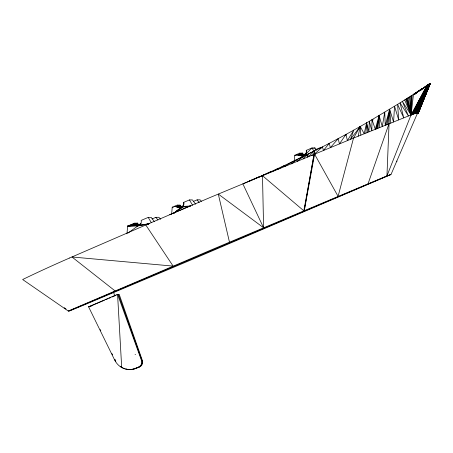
<?xml version="1.0" encoding="UTF-8"?>
<svg xmlns="http://www.w3.org/2000/svg" width="453" height="453" viewBox="0 0 453 453"><rect width="100%" height="100%" fill="white"/><g stroke="black" fill="none" stroke-linecap="round" stroke-linejoin="round"><path stroke-width="0.68" d="M373.232 119.852L372.021 119.705L371.805 130.713L369.325 121.291L400.067 102.882L421.488 89.218M69.615 257.989A297.468 42.429 -19.6 0 0 22.65 279.524L68.278 311.035L210.628 250.147L386.947 175.911L411.03 114.943L411.72 95.526M422.281 102.667L417.87 113.788C418.091 111.902 412.315 114.683 411.03 114.943L402.383 101.421L408.43 116.002L400.067 102.882L403.759 117.905L397.604 104.383L398.725 119.949L394.529 106.257L393.578 122.044L389.637 109.241L386.947 175.911L390.939 174.53L189.127 260.747L86.568 303.918L69.383 311.024L68.278 311.035M115.028 290.877L71.953 256.976L173.12 266.098L145.781 224.977L210.101 197.497L262.497 175.707L353.527 138.08L411.03 114.943L412.077 95.3M365.894 133.08L366.602 122.837L368.906 131.868L369.325 121.291C328.578 144.858 286.285 165.702 242.859 183.856L263.595 227.774L218.295 194.06L229.473 242.162M126.976 233.799L127.61 226.149L134.654 223.159L137.587 223.125L138.748 225.062L136.755 224.92M171.647 214.184L172.219 207.225L177.208 205.113L180.147 205.079C184.705 210.328 178.125 206.687 174.36 206.319L180.656 206.285M294.314 160.821L294.773 155.254L299.761 153.137L302.695 153.108L302.763 153.425L299.784 153.454L299.761 153.137M377.944 128.267L379.07 115.56L382.275 126.557L384.744 112.219L384.053 113.278M424.308 87.644L421.262 89.179L415.276 93.278M404.693 99.96L411.03 114.943L413.487 94.405L430.35 83.437L391.058 174.382L112.565 292.44L114.264 291.76M387.757 124.394L389.637 109.241L390.803 123.171M367.576 132.401L366.602 122.837L364.206 133.76L360.203 126.466L353.527 138.08L338.085 196.359L314.603 154.213L304.24 210.634L314.592 150.849L290.843 162.519L284.546 166.613L284.235 165.594L278.289 169.19L278.068 168.459L271.749 171.891L271.59 171.291L259.235 177.061L259.178 176.715L260.588 176.608M377.038 128.629L379.07 115.56L379.778 127.542M360.843 135.113L360.203 126.466L350.463 139.348L353.804 130.09L347.394 140.617L345.996 134.354L339.422 143.924L338.187 138.618L330.345 147.689L329.269 143.301L323.436 150.555L322.485 146.868L314.122 154.411L303.827 210.809L262.497 175.707L264.444 174.416M386.556 124.864L389.637 109.241L385.248 125.379L384.744 112.219M358.187 136.183L360.203 126.466M376.171 128.969L379.07 115.56L375.305 129.315L372.021 119.705M416.681 92.961L415.724 92.978L415.973 92.735M368.029 183.85L388.951 123.924M422.802 101.359L424.099 98.091M424.614 96.783L425.916 93.511M426.432 92.202L429.025 85.662L428.249 87.576M429.489 84.824L418.068 113.618L430.322 83.448L429.506 84.065M424.11 97.627L424.891 95.662M425.933 93.046L426.715 91.087M427.757 88.471L428.538 86.506M417.87 113.788L430.073 83.839L418.176 113.477L429.75 84.173M419.155 110.119L420.452 106.897M420.973 105.606L422.275 102.389M422.791 101.098L424.093 97.882M424.608 96.591L425.911 93.369M426.432 92.084L427.728 88.862M418.147 113.273L430.186 83.692L417.785 113.193L430.271 83.556M417.485 113.199L430.056 83.556L417.207 113.199L429.755 83.692L416.851 113.227L429.438 83.845L415.412 113.505L429.121 84.009L414.835 113.652L428.798 84.184L414.223 113.828L428.476 84.366L413.583 114.02L428.159 84.558L427.547 84.949L411.647 114.7L427.071 85.266L430.322 83.448L429.438 84.065M416.432 113.29L429.438 83.845L415.95 113.386M427.547 84.949L412.938 114.235L428.159 84.558L427.428 85.187L412.287 114.462M405.814 99.252L411.03 114.943L427.071 85.266L427.915 85.017L425.237 86.506M415.837 92.91L416.618 93.007M173.81 213.255L182.865 206.466L183.799 204.62L183.759 202.332M138.205 225.028L138.425 224.694L138.612 224.999M345.158 135.492L345.996 134.354M427.032 85.979L428.159 84.558M115.634 295.605L115.085 295.611M314.592 150.849L308.368 156.783L307.672 154.348L307.377 157.197L306.704 154.835L303.402 158.833L302.797 156.732L297.327 161.342L296.817 159.626L291.245 163.85L290.843 162.519M173.799 213.131L180.424 207.893L182.667 207.638M299.11 158.98C301.443 156.33 307.615 155.158 306.245 150.39L311.992 147.95L314.926 147.921L316.551 150.062M427.643 85.464L427.96 85.226M173.748 213.272L181.313 207.655C183.216 206.766 184.32 204.377 183.691 202.361L189.439 199.926L192.378 199.892L195.628 204.178M300.084 158.493L304.693 155.192L311.992 147.95L314.088 151.495M300.248 158.442L304.693 155.192L306.715 154.943M414.908 93.511L415.78 92.944M128.12 232.972L137.842 225.934L148.98 223.81M416.483 93.108L415.52 93.12M428.815 84.496L429.24 84.201L428.708 84.501M424.931 87.208L425.169 87.05L424.806 87.05M418.985 91.359L419.319 91.127L418.549 91.138M420.344 90.413L420.588 90.243L419.903 90.255M417.723 92.242L417.088 92.095M422.892 88.301L421.834 88.992L422.394 88.986M423.708 87.769L423.396 87.973M424.552 87.214L425.124 86.846M425.237 86.766L425.548 86.563M425.916 86.325L426.437 85.985M427.23 85.464L428.357 84.728M429.376 84.065L430.322 83.448M137.667 223.437L134.683 223.482L127.61 226.149L137.842 225.934L139.592 225.209L149.014 223.731M138.714 225.702C140.651 224.83 141.778 222.44 141.143 220.407L148.216 217.406L151.155 217.378L154.405 221.659M181.268 207.655L182.089 207.174L190.232 206.16M114.043 296.024L114.858 295.679M259.178 176.715L248.521 181.381L249.892 181.285M135.079 354.586L135.504 354.405M69.609 257.989L148.584 223.765M136.228 368.323L135.362 368.329A18.245 16.682 89.4 0 1 114.609 359.925L88.567 306.789L117.57 294.337L119.179 294.32L142.321 360.356A5.017 4.587 89.4 0 1 139.711 366.845L136.228 368.323A18.245 16.682 89.4 0 1 128.318 369.438M169.677 214.677L190.792 205.662M136.308 223.669L137.587 223.125M300.775 153.924L302.695 153.108M313.652 148.465L314.926 147.921M137.854 224.977L141.053 223.623M152.049 218.958L155.9 217.327L158.839 217.293L160.656 219.258M180.515 206.885L183.584 205.583M193.289 201.466L197.123 199.847L200.056 199.813L201.421 201.285M303.068 154.915L306.755 153.352M315.203 149.767L319.671 147.871L321.437 147.854M311.613 155.498L315.481 153.856L314.784 152.672M68.828 311.03L112.638 292.451M89.003 306.783L104.366 300.265M105.645 299.722L107.571 298.912M108.85 298.368L110.77 297.553M112.05 297.009L113.969 296.194M116.71 295.033L118.375 294.325L141.885 360.356A5.017 4.587 89.4 0 1 139.275 366.851L135.792 368.329A18.245 16.682 89.4 0 1 127.882 369.444M135.362 368.329L139.711 366.845M90.085 306.505L92.027 305.696M299.784 153.465L301.296 155.611L303.861 155.685M180.424 207.893L181.313 207.655M148.935 223.833L136.976 225.905L135.504 225.101L134.654 223.159M411.703 96.076L410.497 96.296L411.03 114.943L406.5 98.822M138.108 224.32L134.988 224.365L127.61 226.149L138.425 224.694L135.243 224.728L127.61 226.149L136.194 225.628M313.459 154.105L315.481 153.856L313.47 153.98M308.102 154.32C302.678 156.008 307.78 152.548 306.313 150.362M182.865 206.466L190.243 205.996M409.048 97.859L407.932 97.916L411.03 114.943L409.455 96.953M396.454 161.194L397.06 161.189M414.161 93.981L415.214 93.964M414.308 93.89L415.412 93.833M414.24 93.935L415.282 93.918M425.361 86.687L425.69 86.682M424.671 87.14L425.282 86.965M424.025 87.559L424.438 87.559M422.592 88.494L423.102 88.488M422.49 88.562L423.006 88.556M422.06 88.845L422.604 88.839M421.919 88.935L422.53 88.89M421.148 89.439L421.749 89.434M420.565 89.819L421.256 89.779M420.48 89.881L421.154 89.853M420.911 90.022L420.248 90.028L420.865 90.051M422.145 88.788L422.683 88.782M421.199 89.405L421.8 89.4M420.718 89.722L421.347 89.717M420.146 90.096L420.814 90.09M300.09 154.348L303.21 154.314C305.996 156.421 297.14 154.297 296.913 154.348L303.567 154.733M302.978 155.923L304.371 155.906M177.208 205.113L177.406 205.928L180.458 205.894M177.542 206.319L177.831 206.738L181.019 206.704L177.542 206.319L177.406 205.928M181.296 207.021L178.057 207.055L179.552 207.87L180.385 207.893L174.36 206.319L178.052 207.049L177.831 206.738M172.219 207.225L173.391 207.214M178.448 207.355L181.681 207.321M179.201 207.746L180.934 207.729M179.388 207.814L181.596 207.842M179.552 207.87L181.761 207.876M88.567 306.789L89.439 306.777M114.609 359.925L115.475 359.914M138.845 366.856A5.017 4.587 89.4 0 0 141.449 360.362L142.321 360.356M408.176 98.443L407.168 98.397L411.03 114.943M133.726 225.011L135.498 225.096M294.773 155.254L302.881 155.917M301.279 155.6L296.913 154.348L301.925 155.838M138.318 224.858L138.748 225.062M304.631 155.566L303.85 155.051M64.252 307.712L65.968 308.957M197.123 199.847L199.156 202.525M155.9 217.327L157.933 220.005M189.439 199.926L192.582 205.237M148.216 217.406L151.359 222.717M302.768 153.431L303.21 154.314M100.164 329.558L100.781 330.82M111.942 353.595L112.565 354.863M141.449 360.362L117.57 294.337L121.693 367.536M113.454 292.106L114.785 295.849M262.497 175.707L263.595 227.774M127.65 369.342A18.245 16.682 89.4 0 1 126.33 369.059M127.214 369.342A18.245 16.682 89.4 0 1 125.9 369.059M125.249 368.878A18.245 16.682 89.4 0 1 120.39 366.409M115.815 361.341A18.245 16.682 89.4 0 1 115.045 359.92M177.287 205.436L180.209 205.396L177.287 205.436"/></g></svg>
